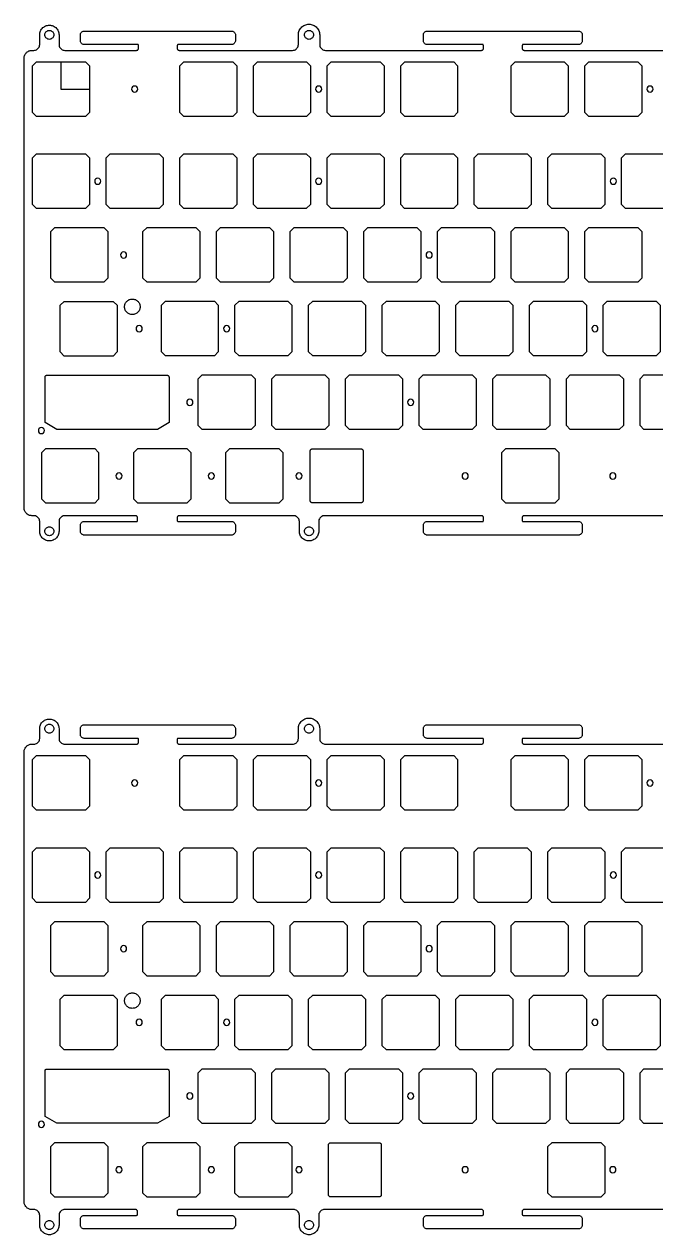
# Model space of a CAD drawing. Header units: millimetres. Extents: x 0 to 347, y -10 to 302.
# Drawn here: x -0.2 to 162.7, y -10.5 to 301.7 of the extents above; entities that cross this region are included whole.
import ezdxf

# ---------------------------------------------------------------- set-up
doc = ezdxf.new("R2010")
doc.units = ezdxf.units.MM
doc.header["$MEASUREMENT"] = 0
doc.layers.add('ECplate', color=160, linetype='Continuous', true_color=0x3535ff)
doc.layers.add('Poron', color=1, linetype='Continuous', true_color=0xff0000)

msp = doc.modelspace()

# ---------------------------------------------------------------- linework, layer by layer
at = {"layer": 'ECplate'}
for points in [[(191.27, 174.91), (128.77, 174.91), (128.67, 174.91), (128.6, 174.91), (128.52, 174.86), (128.47, 174.84), (128.4, 174.79), (128.35, 174.71), (128.32, 174.66), (128.27, 174.59), (128.27, 174.51), (128.27, 174.41), (128.27, 173.66), (128.27, 173.64), (128.27, 173.59), (128.3, 173.56), (128.3, 173.54), (128.32, 173.49), (128.37, 173.46), (128.4, 173.46), (128.42, 173.44), (128.47, 173.44), (128.52, 173.41), (142.77, 173.41), (142.92, 173.41), (143.07, 173.39), (143.22, 173.31), (143.35, 173.24), (143.47, 173.14), (143.57, 173.01), (143.65, 172.89), (143.72, 172.74), (143.75, 172.59), (143.77, 172.41), (143.77, 170.91), (143.75, 170.76), (143.72, 170.61), (143.65, 170.46), (143.57, 170.34), (143.47, 170.21), (143.35, 170.11), (143.22, 170.04), (143.07, 169.96), (142.92, 169.94), (142.77, 169.91), (103.77, 169.91), (103.6, 169.94), (103.45, 169.96), (103.3, 170.04), (103.17, 170.11), (103.05, 170.21), (102.95, 170.34), (102.87, 170.46), (102.8, 170.61), (102.77, 170.76), (102.77, 170.91), (102.77, 172.41), (102.77, 172.59), (102.8, 172.74), (102.87, 172.89), (102.95, 173.01), (103.05, 173.14), (103.17, 173.24), (103.3, 173.31), (103.45, 173.39), (103.6, 173.41), (103.77, 173.41), (118.02, 173.41), (118.05, 173.44), (118.1, 173.44), (118.12, 173.46), (118.15, 173.46), (118.2, 173.49), (118.22, 173.54), (118.22, 173.56), (118.25, 173.59), (118.25, 173.64), (118.27, 173.66), (118.27, 174.41), (118.25, 174.51), (118.25, 174.59), (118.2, 174.66), (118.17, 174.71), (118.12, 174.79), (118.05, 174.84), (118, 174.86), (117.92, 174.91), (117.85, 174.91), (117.77, 174.91), (77.25, 174.91), (77.02, 174.91), (76.8, 174.86), (76.57, 174.76), (76.37, 174.64), (76.2, 174.49), (76.05, 174.31), (75.92, 174.11), (75.82, 173.89), (75.77, 173.66), (75.77, 173.41), (75.77, 170.91), (75.75, 170.66), (75.7, 170.41), (75.65, 170.16), (75.55, 169.91), (75.42, 169.69), (75.27, 169.46), (75.12, 169.26), (74.92, 169.06), (74.72, 168.91), (74.5, 168.76), (74.27, 168.64), (74.02, 168.54), (73.77, 168.49), (73.52, 168.44), (73.27, 168.41), (73, 168.44), (72.75, 168.49), (72.5, 168.54), (72.25, 168.64), (72.02, 168.76), (71.8, 168.91), (71.6, 169.06), (71.4, 169.26), (71.25, 169.46), (71.1, 169.69), (70.97, 169.91), (70.87, 170.16), (70.82, 170.41), (70.77, 170.66), (70.77, 170.91), (70.77, 173.41), (70.75, 173.66), (70.7, 173.89), (70.6, 174.11), (70.47, 174.31), (70.32, 174.49), (70.15, 174.64), (69.95, 174.76), (69.72, 174.86), (69.5, 174.91), (69.27, 174.91), (39.77, 174.91), (39.67, 174.91), (39.6, 174.91), (39.52, 174.86), (39.47, 174.84), (39.4, 174.79), (39.35, 174.71), (39.32, 174.66), (39.27, 174.59), (39.27, 174.51), (39.27, 174.41), (39.27, 173.66), (39.27, 173.64), (39.27, 173.59), (39.3, 173.56), (39.3, 173.54), (39.32, 173.49), (39.37, 173.46), (39.4, 173.46), (39.42, 173.44), (39.47, 173.44), (39.52, 173.41), (53.27, 173.41), (53.42, 173.41), (53.57, 173.39), (53.72, 173.31), (53.85, 173.24), (53.97, 173.14), (54.07, 173.01), (54.15, 172.89), (54.22, 172.74), (54.25, 172.59), (54.27, 172.41), (54.27, 170.91), (54.25, 170.76), (54.22, 170.61), (54.15, 170.46), (54.07, 170.34), (53.97, 170.21), (53.85, 170.11), (53.72, 170.04), (53.57, 169.96), (53.42, 169.94), (53.27, 169.91), (15.27, 169.91), (15.1, 169.94), (14.95, 169.96), (14.8, 170.04), (14.67, 170.11), (14.55, 170.21), (14.45, 170.34), (14.37, 170.46), (14.3, 170.61), (14.27, 170.76), (14.27, 170.91), (14.27, 172.41), (14.27, 172.59), (14.3, 172.74), (14.37, 172.89), (14.45, 173.01), (14.55, 173.14), (14.67, 173.24), (14.8, 173.31), (14.95, 173.39), (15.1, 173.41), (15.27, 173.41), (28.77, 173.41), (28.8, 173.44), (28.85, 173.44), (28.87, 173.46), (28.9, 173.46), (28.95, 173.49), (28.97, 173.54), (28.97, 173.56), (29, 173.59), (29, 173.64), (29.02, 173.66), (29.02, 174.41), (29, 174.51), (29, 174.59), (28.95, 174.66), (28.92, 174.71), (28.87, 174.79), (28.8, 174.84), (28.75, 174.86), (28.67, 174.91), (28.6, 174.91), (28.52, 174.91), (10.27, 174.91), (10.02, 174.91), (9.8, 174.86), (9.57, 174.76), (9.37, 174.64), (9.2, 174.49), (9.05, 174.31), (8.92, 174.11), (8.82, 173.89), (8.77, 173.66), (8.77, 173.41), (8.77, 170.91), (8.75, 170.66), (8.7, 170.41), (8.65, 170.16), (8.55, 169.91), (8.42, 169.69), (8.27, 169.46), (8.12, 169.26), (7.92, 169.06), (7.72, 168.91), (7.5, 168.76), (7.27, 168.64), (7.02, 168.54), (6.77, 168.49), (6.52, 168.44), (6.27, 168.41), (6, 168.44), (5.75, 168.49), (5.5, 168.54), (5.25, 168.64), (5.02, 168.76), (4.8, 168.91), (4.6, 169.06), (4.4, 169.26), (4.25, 169.46), (4.1, 169.69), (3.97, 169.91), (3.87, 170.16), (3.82, 170.41), (3.77, 170.66), (3.77, 170.91), (3.77, 173.41), (3.75, 173.66), (3.7, 173.89), (3.6, 174.11), (3.47, 174.31), (3.32, 174.49), (3.15, 174.64), (2.95, 174.76), (2.72, 174.86), (2.5, 174.91), (2.27, 174.91), (1.77, 174.91), (1.55, 174.94), (1.35, 174.96), (1.15, 175.01), (0.95, 175.09), (0.77, 175.19), (0.57, 175.31), (0.42, 175.44), (0.27, 175.59), (0.15, 175.74), (0.02, 175.94), (-0.08, 176.11), (-0.15, 176.31), (-0.2, 176.51), (-0.23, 176.71), (-0.23, 176.91), (-0.23, 292.91), (-0.23, 293.14), (-0.2, 293.34), (-0.15, 293.54), (-0.08, 293.74), (0.02, 293.91), (0.15, 294.11), (0.27, 294.26), (0.42, 294.41), (0.57, 294.54), (0.77, 294.66), (0.95, 294.76), (1.15, 294.84), (1.35, 294.89), (1.55, 294.91), (1.77, 294.91), (2.27, 294.91), (2.5, 294.94), (2.72, 294.99), (2.95, 295.09), (3.15, 295.21), (3.32, 295.36), (3.47, 295.54), (3.6, 295.74), (3.7, 295.96), (3.75, 296.19), (3.77, 296.41), (3.77, 298.91), (3.77, 299.19), (3.82, 299.44), (3.87, 299.69), (3.97, 299.94), (4.1, 300.16), (4.25, 300.39), (4.4, 300.59), (4.6, 300.79), (4.8, 300.94), (5.02, 301.09), (5.25, 301.21), (5.5, 301.31), (5.75, 301.36), (6, 301.41), (6.27, 301.41), (6.52, 301.41), (6.77, 301.36), (7.02, 301.31), (7.27, 301.21), (7.5, 301.09), (7.72, 300.94), (7.92, 300.79), (8.12, 300.59), (8.27, 300.39), (8.42, 300.16), (8.55, 299.94), (8.65, 299.69), (8.7, 299.44), (8.75, 299.19), (8.77, 298.91), (8.77, 296.41), (8.77, 296.19), (8.82, 295.96), (8.92, 295.74), (9.05, 295.54), (9.2, 295.36), (9.37, 295.21), (9.57, 295.09), (9.8, 294.99), (10.02, 294.94), (10.27, 294.91), (28.77, 294.91), (28.85, 294.94), (28.92, 294.94), (29, 294.99), (29.05, 295.01), (29.12, 295.06), (29.17, 295.14), (29.2, 295.19), (29.25, 295.26), (29.25, 295.34), (29.27, 295.41), (29.27, 296.16), (29.25, 296.21), (29.25, 296.26), (29.22, 296.29), (29.22, 296.31), (29.2, 296.36), (29.15, 296.39), (29.12, 296.39), (29.1, 296.41), (29.05, 296.41), (29.02, 296.41), (15.27, 296.41), (15.1, 296.44), (14.95, 296.46), (14.8, 296.54), (14.67, 296.61), (14.55, 296.71), (14.45, 296.84), (14.37, 296.96), (14.3, 297.11), (14.27, 297.26), (14.27, 297.41), (14.27, 298.91), (14.27, 299.09), (14.3, 299.24), (14.37, 299.39), (14.45, 299.51), (14.55, 299.64), (14.67, 299.74), (14.8, 299.81), (14.95, 299.89), (15.1, 299.91), (15.27, 299.91), (53.27, 299.91), (53.42, 299.91), (53.57, 299.89), (53.72, 299.81), (53.85, 299.74), (53.97, 299.64), (54.07, 299.51), (54.15, 299.39), (54.22, 299.24), (54.25, 299.09), (54.27, 298.91), (54.27, 297.41), (54.25, 297.26), (54.22, 297.11), (54.15, 296.96), (54.07, 296.84), (53.97, 296.71), (53.85, 296.61), (53.72, 296.54), (53.57, 296.46), (53.42, 296.44), (53.27, 296.41), (39.52, 296.41), (39.47, 296.41), (39.42, 296.41), (39.4, 296.39), (39.37, 296.39), (39.32, 296.36), (39.3, 296.31), (39.3, 296.29), (39.27, 296.26), (39.27, 296.21), (39.27, 296.16), (39.27, 295.41), (39.27, 295.34), (39.27, 295.26), (39.32, 295.19), (39.35, 295.14), (39.4, 295.06), (39.47, 295.01), (39.52, 294.99), (39.6, 294.94), (39.67, 294.94), (39.77, 294.91), (69.02, 294.91), (69.25, 294.94), (69.47, 294.99), (69.7, 295.09), (69.9, 295.21), (70.07, 295.36), (70.22, 295.54), (70.35, 295.74), (70.45, 295.96), (70.5, 296.19), (70.52, 296.41), (70.52, 298.91), (70.52, 299.21), (70.57, 299.49), (70.65, 299.76), (70.75, 300.04), (70.87, 300.29), (71.05, 300.54), (71.22, 300.76), (71.42, 300.96), (71.65, 301.14), (71.9, 301.31), (72.15, 301.44), (72.42, 301.54), (72.7, 301.61), (72.97, 301.66), (73.27, 301.66), (73.55, 301.66), (73.82, 301.61), (74.1, 301.54), (74.37, 301.44), (74.62, 301.31), (74.87, 301.14), (75.1, 300.96), (75.3, 300.76), (75.47, 300.54), (75.65, 300.29), (75.77, 300.04), (75.87, 299.76), (75.95, 299.49), (76, 299.21), (76.02, 298.91), (76.02, 296.41), (76.02, 296.19), (76.07, 295.96), (76.17, 295.74), (76.3, 295.54), (76.45, 295.36), (76.62, 295.21), (76.82, 295.09), (77.05, 294.99), (77.27, 294.94), (77.52, 294.91), (117.77, 294.91), (117.85, 294.94), (117.92, 294.94), (118, 294.99), (118.05, 295.01), (118.12, 295.06), (118.17, 295.14), (118.2, 295.19), (118.25, 295.26), (118.25, 295.34), (118.27, 295.41), (118.27, 296.16), (118.25, 296.21), (118.25, 296.26), (118.22, 296.29), (118.22, 296.31), (118.2, 296.36), (118.15, 296.39), (118.12, 296.39), (118.1, 296.41), (118.05, 296.41), (118.02, 296.41), (103.77, 296.41), (103.6, 296.44), (103.45, 296.46), (103.3, 296.54), (103.17, 296.61), (103.05, 296.71), (102.95, 296.84), (102.87, 296.96), (102.8, 297.11), (102.77, 297.26), (102.77, 297.41), (102.77, 298.91), (102.77, 299.09), (102.8, 299.24), (102.87, 299.39), (102.95, 299.51), (103.05, 299.64), (103.17, 299.74), (103.3, 299.81), (103.45, 299.89), (103.6, 299.91), (103.77, 299.91), (142.77, 299.91), (142.92, 299.91), (143.07, 299.89), (143.22, 299.81), (143.35, 299.74), (143.47, 299.64), (143.57, 299.51), (143.65, 299.39), (143.72, 299.24), (143.75, 299.09), (143.77, 298.91), (143.77, 297.41), (143.75, 297.26), (143.72, 297.11), (143.65, 296.96), (143.57, 296.84), (143.47, 296.71), (143.35, 296.61), (143.22, 296.54), (143.07, 296.46), (142.92, 296.44), (142.77, 296.41), (128.52, 296.41), (128.47, 296.41), (128.42, 296.41), (128.4, 296.39), (128.37, 296.39), (128.32, 296.36), (128.3, 296.31), (128.3, 296.29), (128.27, 296.26), (128.27, 296.21), (128.27, 296.16), (128.27, 295.41), (128.27, 295.34), (128.27, 295.26), (128.32, 295.19), (128.35, 295.14), (128.4, 295.06), (128.47, 295.01), (128.52, 294.99), (128.6, 294.94), (128.67, 294.94), (128.77, 294.91), (191.27, 294.91)], [(9.26, 291.96), (9.26, 284.93), (16.6, 284.93)], [(191.27, -4), (128.77, -4), (128.67, -4), (128.6, -4), (128.52, -4.05), (128.47, -4.07), (128.4, -4.12), (128.35, -4.2), (128.32, -4.25), (128.27, -4.32), (128.27, -4.4), (128.27, -4.5), (128.27, -5.25), (128.27, -5.27), (128.27, -5.32), (128.3, -5.35), (128.3, -5.37), (128.32, -5.42), (128.37, -5.45), (128.4, -5.45), (128.42, -5.47), (128.47, -5.47), (128.52, -5.5), (142.77, -5.5), (142.92, -5.5), (143.07, -5.52), (143.22, -5.6), (143.35, -5.67), (143.47, -5.77), (143.57, -5.9), (143.65, -6.02), (143.72, -6.17), (143.75, -6.32), (143.77, -6.5), (143.77, -8), (143.75, -8.15), (143.72, -8.3), (143.65, -8.45), (143.57, -8.57), (143.47, -8.7), (143.35, -8.8), (143.22, -8.87), (143.07, -8.95), (142.92, -8.97), (142.77, -9), (103.77, -9), (103.6, -8.97), (103.45, -8.95), (103.3, -8.87), (103.17, -8.8), (103.05, -8.7), (102.95, -8.57), (102.87, -8.45), (102.8, -8.3), (102.77, -8.15), (102.77, -8), (102.77, -6.5), (102.77, -6.32), (102.8, -6.17), (102.87, -6.02), (102.95, -5.9), (103.05, -5.77), (103.17, -5.67), (103.3, -5.6), (103.45, -5.52), (103.6, -5.5), (103.77, -5.5), (118.02, -5.5), (118.05, -5.47), (118.1, -5.47), (118.12, -5.45), (118.15, -5.45), (118.2, -5.42), (118.22, -5.37), (118.22, -5.35), (118.25, -5.32), (118.25, -5.27), (118.27, -5.25), (118.27, -4.5), (118.25, -4.4), (118.25, -4.32), (118.2, -4.25), (118.17, -4.2), (118.12, -4.12), (118.05, -4.07), (118, -4.05), (117.92, -4), (117.85, -4), (117.77, -4), (77.25, -4), (77.02, -4), (76.8, -4.05), (76.57, -4.15), (76.37, -4.27), (76.2, -4.42), (76.05, -4.6), (75.92, -4.8), (75.82, -5.02), (75.77, -5.25), (75.77, -5.5), (75.77, -8), (75.75, -8.25), (75.7, -8.5), (75.65, -8.75), (75.55, -9), (75.42, -9.22), (75.27, -9.45), (75.12, -9.65), (74.92, -9.85), (74.72, -10), (74.5, -10.15), (74.27, -10.27), (74.02, -10.37), (73.77, -10.42), (73.52, -10.47), (73.27, -10.5), (73, -10.47), (72.75, -10.42), (72.5, -10.37), (72.25, -10.27), (72.02, -10.15), (71.8, -10), (71.6, -9.85), (71.4, -9.65), (71.25, -9.45), (71.1, -9.22), (70.97, -9), (70.87, -8.75), (70.82, -8.5), (70.77, -8.25), (70.77, -8), (70.77, -5.5), (70.75, -5.25), (70.7, -5.02), (70.6, -4.8), (70.47, -4.6), (70.32, -4.42), (70.15, -4.27), (69.95, -4.15), (69.72, -4.05), (69.5, -4), (69.27, -4), (39.77, -4), (39.67, -4), (39.6, -4), (39.52, -4.05), (39.47, -4.07), (39.4, -4.12), (39.35, -4.2), (39.32, -4.25), (39.27, -4.32), (39.27, -4.4), (39.27, -4.5), (39.27, -5.25), (39.27, -5.27), (39.27, -5.32), (39.3, -5.35), (39.3, -5.37), (39.32, -5.42), (39.37, -5.45), (39.4, -5.45), (39.42, -5.47), (39.47, -5.47), (39.52, -5.5), (53.27, -5.5), (53.42, -5.5), (53.57, -5.52), (53.72, -5.6), (53.85, -5.67), (53.97, -5.77), (54.07, -5.9), (54.15, -6.02), (54.22, -6.17), (54.25, -6.32), (54.27, -6.5), (54.27, -8), (54.25, -8.15), (54.22, -8.3), (54.15, -8.45), (54.07, -8.57), (53.97, -8.7), (53.85, -8.8), (53.72, -8.87), (53.57, -8.95), (53.42, -8.97), (53.27, -9), (15.27, -9), (15.1, -8.97), (14.95, -8.95), (14.8, -8.87), (14.67, -8.8), (14.55, -8.7), (14.45, -8.57), (14.37, -8.45), (14.3, -8.3), (14.27, -8.15), (14.27, -8), (14.27, -6.5), (14.27, -6.32), (14.3, -6.17), (14.37, -6.02), (14.45, -5.9), (14.55, -5.77), (14.67, -5.67), (14.8, -5.6), (14.95, -5.52), (15.1, -5.5), (15.27, -5.5), (28.77, -5.5), (28.8, -5.47), (28.85, -5.47), (28.87, -5.45), (28.9, -5.45), (28.95, -5.42), (28.97, -5.37), (28.97, -5.35), (29, -5.32), (29, -5.27), (29.02, -5.25), (29.02, -4.5), (29, -4.4), (29, -4.32), (28.95, -4.25), (28.92, -4.2), (28.87, -4.12), (28.8, -4.07), (28.75, -4.05), (28.67, -4), (28.6, -4), (28.52, -4), (10.27, -4), (10.02, -4), (9.8, -4.05), (9.57, -4.15), (9.37, -4.27), (9.2, -4.42), (9.05, -4.6), (8.92, -4.8), (8.82, -5.02), (8.77, -5.25), (8.77, -5.5), (8.77, -8), (8.75, -8.25), (8.7, -8.5), (8.65, -8.75), (8.55, -9), (8.42, -9.22), (8.27, -9.45), (8.12, -9.65), (7.92, -9.85), (7.72, -10), (7.5, -10.15), (7.27, -10.27), (7.02, -10.37), (6.77, -10.42), (6.52, -10.47), (6.27, -10.5), (6, -10.47), (5.75, -10.42), (5.5, -10.37), (5.25, -10.27), (5.02, -10.15), (4.8, -10), (4.6, -9.85), (4.4, -9.65), (4.25, -9.45), (4.1, -9.22), (3.97, -9), (3.87, -8.75), (3.82, -8.5), (3.77, -8.25), (3.77, -8), (3.77, -5.5), (3.75, -5.25), (3.7, -5.02), (3.6, -4.8), (3.47, -4.6), (3.32, -4.42), (3.15, -4.27), (2.95, -4.15), (2.72, -4.05), (2.5, -4), (2.27, -4), (1.77, -4), (1.55, -3.97), (1.35, -3.95), (1.15, -3.9), (0.95, -3.82), (0.77, -3.72), (0.57, -3.6), (0.42, -3.47), (0.27, -3.32), (0.15, -3.17), (0.02, -2.97), (-0.08, -2.8), (-0.15, -2.6), (-0.2, -2.4), (-0.23, -2.2), (-0.23, -2), (-0.23, 114), (-0.23, 114.23), (-0.2, 114.43), (-0.15, 114.63), (-0.08, 114.83), (0.02, 115), (0.15, 115.2), (0.27, 115.35), (0.42, 115.5), (0.57, 115.63), (0.77, 115.75), (0.95, 115.85), (1.15, 115.93), (1.35, 115.98), (1.55, 116), (1.77, 116), (2.27, 116), (2.5, 116.03), (2.72, 116.08), (2.95, 116.18), (3.15, 116.31), (3.32, 116.45), (3.47, 116.63), (3.6, 116.83), (3.7, 117.06), (3.75, 117.28), (3.77, 117.5), (3.77, 120), (3.77, 120.28), (3.82, 120.53), (3.87, 120.78), (3.97, 121.03), (4.1, 121.25), (4.25, 121.48), (4.4, 121.68), (4.6, 121.88), (4.8, 122.03), (5.02, 122.18), (5.25, 122.31), (5.5, 122.4), (5.75, 122.45), (6, 122.5), (6.27, 122.5), (6.52, 122.5), (6.77, 122.45), (7.02, 122.4), (7.27, 122.31), (7.5, 122.18), (7.72, 122.03), (7.92, 121.88), (8.12, 121.68), (8.27, 121.48), (8.42, 121.25), (8.55, 121.03), (8.65, 120.78), (8.7, 120.53), (8.75, 120.28), (8.77, 120), (8.77, 117.5), (8.77, 117.28), (8.82, 117.06), (8.92, 116.83), (9.05, 116.63), (9.2, 116.45), (9.37, 116.31), (9.57, 116.18), (9.8, 116.08), (10.02, 116.03), (10.27, 116), (28.77, 116), (28.85, 116.03), (28.92, 116.03), (29, 116.08), (29.05, 116.1), (29.12, 116.15), (29.17, 116.23), (29.2, 116.28), (29.25, 116.35), (29.25, 116.43), (29.27, 116.5), (29.27, 117.25), (29.25, 117.31), (29.25, 117.35), (29.22, 117.38), (29.22, 117.4), (29.2, 117.45), (29.15, 117.48), (29.12, 117.48), (29.1, 117.5), (29.05, 117.5), (29.02, 117.5), (15.27, 117.5), (15.1, 117.53), (14.95, 117.56), (14.8, 117.63), (14.67, 117.7), (14.55, 117.81), (14.45, 117.93), (14.37, 118.06), (14.3, 118.2), (14.27, 118.35), (14.27, 118.5), (14.27, 120), (14.27, 120.18), (14.3, 120.33), (14.37, 120.48), (14.45, 120.6), (14.55, 120.73), (14.67, 120.83), (14.8, 120.9), (14.95, 120.98), (15.1, 121), (15.27, 121), (53.27, 121), (53.42, 121), (53.57, 120.98), (53.72, 120.9), (53.85, 120.83), (53.97, 120.73), (54.07, 120.6), (54.15, 120.48), (54.22, 120.33), (54.25, 120.18), (54.27, 120), (54.27, 118.5), (54.25, 118.35), (54.22, 118.2), (54.15, 118.06), (54.07, 117.93), (53.97, 117.81), (53.85, 117.7), (53.72, 117.63), (53.57, 117.56), (53.42, 117.53), (53.27, 117.5), (39.52, 117.5), (39.47, 117.5), (39.42, 117.5), (39.4, 117.48), (39.37, 117.48), (39.32, 117.45), (39.3, 117.4), (39.3, 117.38), (39.27, 117.35), (39.27, 117.31), (39.27, 117.25), (39.27, 116.5), (39.27, 116.43), (39.27, 116.35), (39.32, 116.28), (39.35, 116.23), (39.4, 116.15), (39.47, 116.1), (39.52, 116.08), (39.6, 116.03), (39.67, 116.03), (39.77, 116), (69.02, 116), (69.25, 116.03), (69.47, 116.08), (69.7, 116.18), (69.9, 116.31), (70.07, 116.45), (70.22, 116.63), (70.35, 116.83), (70.45, 117.06), (70.5, 117.28), (70.52, 117.5), (70.52, 120), (70.52, 120.31), (70.57, 120.58), (70.65, 120.85), (70.75, 121.13), (70.87, 121.38), (71.05, 121.63), (71.22, 121.85), (71.42, 122.06), (71.65, 122.23), (71.9, 122.4), (72.15, 122.53), (72.42, 122.63), (72.7, 122.7), (72.97, 122.75), (73.27, 122.75), (73.55, 122.75), (73.82, 122.7), (74.1, 122.63), (74.37, 122.53), (74.62, 122.4), (74.87, 122.23), (75.1, 122.06), (75.3, 121.85), (75.47, 121.63), (75.65, 121.38), (75.77, 121.13), (75.87, 120.85), (75.95, 120.58), (76, 120.31), (76.02, 120), (76.02, 117.5), (76.02, 117.28), (76.07, 117.06), (76.17, 116.83), (76.3, 116.63), (76.45, 116.45), (76.62, 116.31), (76.82, 116.18), (77.05, 116.08), (77.27, 116.03), (77.52, 116), (117.77, 116), (117.85, 116.03), (117.92, 116.03), (118, 116.08), (118.05, 116.1), (118.12, 116.15), (118.17, 116.23), (118.2, 116.28), (118.25, 116.35), (118.25, 116.43), (118.27, 116.5), (118.27, 117.25), (118.25, 117.31), (118.25, 117.35), (118.22, 117.38), (118.22, 117.4), (118.2, 117.45), (118.15, 117.48), (118.12, 117.48), (118.1, 117.5), (118.05, 117.5), (118.02, 117.5), (103.77, 117.5), (103.6, 117.53), (103.45, 117.56), (103.3, 117.63), (103.17, 117.7), (103.05, 117.81), (102.95, 117.93), (102.87, 118.06), (102.8, 118.2), (102.77, 118.35), (102.77, 118.5), (102.77, 120), (102.77, 120.18), (102.8, 120.33), (102.87, 120.48), (102.95, 120.6), (103.05, 120.73), (103.17, 120.83), (103.3, 120.9), (103.45, 120.98), (103.6, 121), (103.77, 121), (142.77, 121), (142.92, 121), (143.07, 120.98), (143.22, 120.9), (143.35, 120.83), (143.47, 120.73), (143.57, 120.6), (143.65, 120.48), (143.72, 120.33), (143.75, 120.18), (143.77, 120), (143.77, 118.5), (143.75, 118.35), (143.72, 118.2), (143.65, 118.06), (143.57, 117.93), (143.47, 117.81), (143.35, 117.7), (143.22, 117.63), (143.07, 117.56), (142.92, 117.53), (142.77, 117.5), (128.52, 117.5), (128.47, 117.5), (128.42, 117.5), (128.4, 117.48), (128.37, 117.48), (128.32, 117.45), (128.3, 117.4), (128.3, 117.38), (128.27, 117.35), (128.27, 117.31), (128.27, 117.25), (128.27, 116.5), (128.27, 116.43), (128.27, 116.35), (128.32, 116.28), (128.35, 116.23), (128.4, 116.15), (128.47, 116.1), (128.52, 116.08), (128.6, 116.03), (128.67, 116.03), (128.77, 116), (191.27, 116)]]:
    msp.add_lwpolyline(points, dxfattribs=at)
for points in [[(5.12, 298.91), (5.12, 299.14), (5.17, 299.34), (5.27, 299.51), (5.37, 299.66), (5.52, 299.81), (5.67, 299.91), (5.85, 300.01), (6.05, 300.06), (6.27, 300.06), (6.47, 300.06), (6.67, 300.01), (6.85, 299.91), (7, 299.81), (7.15, 299.66), (7.25, 299.51), (7.35, 299.34), (7.4, 299.14), (7.42, 298.91), (7.4, 298.71), (7.35, 298.51), (7.25, 298.34), (7.15, 298.19), (7, 298.04), (6.85, 297.94), (6.67, 297.84), (6.47, 297.79), (6.27, 297.76), (6.05, 297.79), (5.85, 297.84), (5.67, 297.94), (5.52, 298.04), (5.37, 298.19), (5.27, 298.34), (5.17, 298.51), (5.12, 298.71)], [(72.12, 298.91), (72.12, 299.14), (72.17, 299.34), (72.27, 299.51), (72.37, 299.66), (72.52, 299.81), (72.67, 299.91), (72.85, 300.01), (73.05, 300.06), (73.27, 300.06), (73.47, 300.06), (73.67, 300.01), (73.85, 299.91), (74, 299.81), (74.15, 299.66), (74.25, 299.51), (74.35, 299.34), (74.4, 299.14), (74.42, 298.91), (74.4, 298.71), (74.35, 298.51), (74.25, 298.34), (74.15, 298.19), (74, 298.04), (73.85, 297.94), (73.67, 297.84), (73.47, 297.79), (73.27, 297.76), (73.05, 297.79), (72.85, 297.84), (72.67, 297.94), (72.52, 298.04), (72.37, 298.19), (72.27, 298.34), (72.17, 298.51), (72.12, 298.71)], [(25.67, 228.79), (25.67, 229.01), (25.7, 229.21), (25.77, 229.41), (25.85, 229.61), (25.92, 229.79), (26.05, 229.96), (26.17, 230.14), (26.32, 230.29), (26.5, 230.41), (26.67, 230.54), (26.85, 230.64), (27.05, 230.71), (27.25, 230.76), (27.45, 230.79), (27.67, 230.79), (27.87, 230.79), (28.07, 230.76), (28.27, 230.71), (28.47, 230.64), (28.67, 230.54), (28.85, 230.41), (29, 230.29), (29.15, 230.14), (29.27, 229.96), (29.4, 229.79), (29.5, 229.61), (29.57, 229.41), (29.62, 229.21), (29.65, 229.01), (29.67, 228.79), (29.65, 228.59), (29.62, 228.39), (29.57, 228.19), (29.5, 227.99), (29.4, 227.79), (29.27, 227.61), (29.15, 227.46), (29, 227.31), (28.85, 227.19), (28.67, 227.06), (28.47, 226.96), (28.27, 226.89), (28.07, 226.84), (27.87, 226.81), (27.67, 226.79), (27.45, 226.81), (27.25, 226.84), (27.05, 226.89), (26.85, 226.96), (26.67, 227.06), (26.5, 227.19), (26.32, 227.31), (26.17, 227.46), (26.05, 227.61), (25.92, 227.79), (25.85, 227.99), (25.77, 228.19), (25.7, 228.39), (25.67, 228.59)], [(5.65, 211.14), (36.65, 211.14), (36.72, 211.14), (36.8, 211.14), (36.87, 211.09), (36.92, 211.06), (37, 211.01), (37.05, 210.94), (37.07, 210.89), (37.12, 210.81), (37.12, 210.74), (37.15, 210.64), (37.15, 198.94), (34.15, 197.19), (8.15, 197.19), (5.15, 198.94), (5.15, 210.64), (5.15, 210.74), (5.15, 210.81), (5.2, 210.89), (5.22, 210.94), (5.27, 211.01), (5.35, 211.06), (5.4, 211.09), (5.47, 211.14), (5.55, 211.14)], [(86.69, 178.23), (74.09, 178.23), (74.02, 178.25), (73.94, 178.25), (73.87, 178.3), (73.79, 178.33), (73.74, 178.38), (73.69, 178.45), (73.64, 178.5), (73.62, 178.58), (73.59, 178.65), (73.59, 178.73), (73.59, 191.63), (73.59, 191.73), (73.62, 191.8), (73.64, 191.88), (73.69, 191.93), (73.74, 192), (73.79, 192.05), (73.87, 192.08), (73.94, 192.13), (74.02, 192.13), (74.09, 192.13), (86.69, 192.13), (86.77, 192.13), (86.84, 192.13), (86.92, 192.08), (86.99, 192.05), (87.04, 192), (87.09, 191.93), (87.14, 191.88), (87.17, 191.8), (87.19, 191.73), (87.19, 191.63), (87.19, 178.73), (87.19, 178.65), (87.17, 178.58), (87.14, 178.5), (87.09, 178.45), (87.04, 178.38), (86.99, 178.33), (86.92, 178.3), (86.84, 178.25), (86.77, 178.25)], [(5.12, 170.91), (5.12, 171.14), (5.17, 171.34), (5.27, 171.51), (5.37, 171.66), (5.52, 171.81), (5.67, 171.91), (5.85, 172.01), (6.05, 172.06), (6.27, 172.06), (6.47, 172.06), (6.67, 172.01), (6.85, 171.91), (7, 171.81), (7.15, 171.66), (7.25, 171.51), (7.35, 171.34), (7.4, 171.14), (7.42, 170.91), (7.4, 170.71), (7.35, 170.51), (7.25, 170.34), (7.15, 170.19), (7, 170.04), (6.85, 169.94), (6.67, 169.84), (6.47, 169.79), (6.27, 169.76), (6.05, 169.79), (5.85, 169.84), (5.67, 169.94), (5.52, 170.04), (5.37, 170.19), (5.27, 170.34), (5.17, 170.51), (5.12, 170.71)], [(72.12, 170.91), (72.12, 171.14), (72.17, 171.34), (72.27, 171.51), (72.37, 171.66), (72.52, 171.81), (72.67, 171.91), (72.85, 172.01), (73.05, 172.06), (73.27, 172.06), (73.47, 172.06), (73.67, 172.01), (73.85, 171.91), (74, 171.81), (74.15, 171.66), (74.25, 171.51), (74.35, 171.34), (74.4, 171.14), (74.42, 170.91), (74.4, 170.71), (74.35, 170.51), (74.25, 170.34), (74.15, 170.19), (74, 170.04), (73.85, 169.94), (73.67, 169.84), (73.47, 169.79), (73.27, 169.76), (73.05, 169.79), (72.85, 169.84), (72.67, 169.94), (72.52, 170.04), (72.37, 170.19), (72.27, 170.34), (72.17, 170.51), (72.12, 170.71)], [(5.12, 120), (5.12, 120.23), (5.17, 120.43), (5.27, 120.6), (5.37, 120.75), (5.52, 120.9), (5.67, 121), (5.85, 121.1), (6.05, 121.15), (6.27, 121.15), (6.47, 121.15), (6.67, 121.1), (6.85, 121), (7, 120.9), (7.15, 120.75), (7.25, 120.6), (7.35, 120.43), (7.4, 120.23), (7.42, 120), (7.4, 119.81), (7.35, 119.6), (7.25, 119.43), (7.15, 119.28), (7, 119.13), (6.85, 119.03), (6.67, 118.93), (6.47, 118.88), (6.27, 118.85), (6.05, 118.88), (5.85, 118.93), (5.67, 119.03), (5.52, 119.13), (5.37, 119.28), (5.27, 119.43), (5.17, 119.6), (5.12, 119.81)], [(72.12, 120), (72.12, 120.23), (72.17, 120.43), (72.27, 120.6), (72.37, 120.75), (72.52, 120.9), (72.67, 121), (72.85, 121.1), (73.05, 121.15), (73.27, 121.15), (73.47, 121.15), (73.67, 121.1), (73.85, 121), (74, 120.9), (74.15, 120.75), (74.25, 120.6), (74.35, 120.43), (74.4, 120.23), (74.42, 120), (74.4, 119.81), (74.35, 119.6), (74.25, 119.43), (74.15, 119.28), (74, 119.13), (73.85, 119.03), (73.67, 118.93), (73.47, 118.88), (73.27, 118.85), (73.05, 118.88), (72.85, 118.93), (72.67, 119.03), (72.52, 119.13), (72.37, 119.28), (72.27, 119.43), (72.17, 119.6), (72.12, 119.81)], [(25.67, 49.88), (25.67, 50.1), (25.7, 50.3), (25.77, 50.5), (25.85, 50.7), (25.92, 50.88), (26.05, 51.05), (26.17, 51.23), (26.32, 51.38), (26.5, 51.5), (26.67, 51.63), (26.85, 51.73), (27.05, 51.8), (27.25, 51.85), (27.45, 51.88), (27.67, 51.88), (27.87, 51.88), (28.07, 51.85), (28.27, 51.8), (28.47, 51.73), (28.67, 51.63), (28.85, 51.5), (29, 51.38), (29.15, 51.23), (29.27, 51.05), (29.4, 50.88), (29.5, 50.7), (29.57, 50.5), (29.62, 50.3), (29.65, 50.1), (29.67, 49.88), (29.65, 49.68), (29.62, 49.48), (29.57, 49.28), (29.5, 49.08), (29.4, 48.88), (29.27, 48.7), (29.15, 48.55), (29, 48.4), (28.85, 48.28), (28.67, 48.15), (28.47, 48.05), (28.27, 47.98), (28.07, 47.93), (27.87, 47.9), (27.67, 47.88), (27.45, 47.9), (27.25, 47.93), (27.05, 47.98), (26.85, 48.05), (26.67, 48.15), (26.5, 48.28), (26.32, 48.4), (26.17, 48.55), (26.05, 48.7), (25.92, 48.88), (25.85, 49.08), (25.77, 49.28), (25.7, 49.48), (25.67, 49.68)], [(5.65, 32.23), (36.65, 32.23), (36.72, 32.23), (36.8, 32.23), (36.87, 32.18), (36.92, 32.16), (37, 32.11), (37.05, 32.03), (37.07, 31.98), (37.12, 31.91), (37.12, 31.83), (37.15, 31.73), (37.15, 20.03), (34.15, 18.28), (8.15, 18.28), (5.15, 20.03), (5.15, 31.73), (5.15, 31.83), (5.15, 31.91), (5.2, 31.98), (5.22, 32.03), (5.27, 32.11), (5.35, 32.16), (5.4, 32.18), (5.47, 32.23), (5.55, 32.23)], [(91.4, -0.7), (78.8, -0.7), (78.72, -0.67), (78.65, -0.67), (78.57, -0.62), (78.5, -0.6), (78.45, -0.55), (78.4, -0.47), (78.35, -0.42), (78.32, -0.35), (78.3, -0.27), (78.3, -0.2), (78.3, 12.7), (78.3, 12.8), (78.32, 12.88), (78.35, 12.95), (78.4, 13), (78.45, 13.08), (78.5, 13.13), (78.57, 13.15), (78.65, 13.2), (78.72, 13.2), (78.8, 13.2), (91.4, 13.2), (91.47, 13.2), (91.55, 13.2), (91.62, 13.15), (91.7, 13.13), (91.75, 13.08), (91.8, 13), (91.85, 12.95), (91.87, 12.88), (91.9, 12.8), (91.9, 12.7), (91.9, -0.2), (91.9, -0.27), (91.87, -0.35), (91.85, -0.42), (91.8, -0.47), (91.75, -0.55), (91.7, -0.6), (91.62, -0.62), (91.55, -0.67), (91.47, -0.67)], [(5.12, -8), (5.12, -7.77), (5.17, -7.57), (5.27, -7.4), (5.37, -7.25), (5.52, -7.1), (5.67, -7), (5.85, -6.9), (6.05, -6.85), (6.27, -6.85), (6.47, -6.85), (6.67, -6.9), (6.85, -7), (7, -7.1), (7.15, -7.25), (7.25, -7.4), (7.35, -7.57), (7.4, -7.77), (7.42, -8), (7.4, -8.2), (7.35, -8.4), (7.25, -8.57), (7.15, -8.72), (7, -8.87), (6.85, -8.97), (6.67, -9.07), (6.47, -9.12), (6.27, -9.15), (6.05, -9.12), (5.85, -9.07), (5.67, -8.97), (5.52, -8.87), (5.37, -8.72), (5.27, -8.57), (5.17, -8.4), (5.12, -8.2)], [(72.12, -8), (72.12, -7.77), (72.17, -7.57), (72.27, -7.4), (72.37, -7.25), (72.52, -7.1), (72.67, -7), (72.85, -6.9), (73.05, -6.85), (73.27, -6.85), (73.47, -6.85), (73.67, -6.9), (73.85, -7), (74, -7.1), (74.15, -7.25), (74.25, -7.4), (74.35, -7.57), (74.4, -7.77), (74.42, -8), (74.4, -8.2), (74.35, -8.4), (74.25, -8.57), (74.15, -8.72), (74, -8.87), (73.85, -8.97), (73.67, -9.07), (73.47, -9.12), (73.27, -9.15), (73.05, -9.12), (72.85, -9.07), (72.67, -8.97), (72.52, -8.87), (72.37, -8.72), (72.27, -8.57), (72.17, -8.4), (72.12, -8.2)]]:
    msp.add_lwpolyline(points, close=True, dxfattribs=at)
for centre, start, end in [((28.26, 284.93), 0, 180), ((28.26, 284.93), 180, 0), ((75.76, 284.93), 0, 180), ((75.76, 284.93), 180, 0), ((161.26, 284.93), 0, 180), ((161.26, 284.93), 180, 0), ((18.76, 261.18), 0, 180), ((18.76, 261.18), 180, 0), ((75.76, 261.18), 0, 180), ((75.76, 261.18), 180, 0), ((151.76, 261.18), 0, 180), ((151.76, 261.18), 180, 0), ((25.4, 242.17), 0, 180), ((25.4, 242.17), 180, 0), ((104.26, 242.18), 0, 180), ((104.26, 242.18), 180, 0), ((29.44, 223.18), 0, 180), ((29.44, 223.18), 180, 0), ((52.01, 223.18), 0, 180), ((52.01, 223.18), 180, 0), ((147.01, 223.18), 0, 180), ((147.01, 223.18), 180, 0), ((42.51, 204.18), 0, 180), ((42.51, 204.18), 180, 0), ((99.51, 204.18), 0, 180), ((99.51, 204.18), 180, 0), ((4.22, 196.89), 0, 180), ((4.22, 196.89), 180, 0), ((24.25, 185.17), 0, 180), ((24.25, 185.17), 180, 0), ((48.05, 185.17), 0, 180), ((48.05, 185.17), 180, 0), ((70.67, 185.17), 0, 180), ((70.67, 185.17), 180, 0), ((113.55, 185.17), 0, 180), ((113.55, 185.17), 180, 0), ((151.65, 185.17), 0, 180), ((151.65, 185.17), 180, 0), ((28.26, 106.02), 0, 180), ((75.76, 106.02), 0, 180), ((161.26, 106.02), 0, 180), ((28.26, 106.02), 180, 0), ((75.76, 106.02), 180, 0), ((161.26, 106.02), 180, 0), ((18.76, 82.27), 0, 180), ((18.76, 82.27), 180, 0), ((75.76, 82.27), 0, 180), ((75.76, 82.27), 180, 0), ((151.76, 82.27), 0, 180), ((151.76, 82.27), 180, 0), ((25.4, 63.27), 0, 180), ((25.4, 63.27), 180, 0), ((104.26, 63.27), 0, 180), ((104.26, 63.27), 180, 0), ((29.44, 44.27), 0, 180), ((29.44, 44.27), 180, 0), ((52.01, 44.27), 0, 180), ((52.01, 44.27), 180, 0), ((147.01, 44.27), 0, 180), ((147.01, 44.27), 180, 0), ((42.51, 25.27), 0, 180), ((42.51, 25.27), 180, 0), ((99.51, 25.27), 0, 180), ((99.51, 25.27), 180, 0), ((4.22, 17.98), 0, 180), ((4.22, 17.98), 180, 0), ((24.25, 6.27), 0, 180), ((24.25, 6.27), 180, 0), ((48.05, 6.27), 0, 180), ((48.05, 6.27), 180, 0), ((70.67, 6.27), 0, 180), ((70.67, 6.27), 180, 0), ((113.55, 6.27), 0, 180), ((113.55, 6.27), 180, 0), ((151.65, 6.27), 0, 180), ((151.65, 6.27), 180, 0)]:
    msp.add_arc(centre, 0.8, start, end, dxfattribs=at)
at = {"layer": 'Poron'}
for points in [[(2.96, 291.98), (15.58, 291.98), (16.61, 290.95), (16.61, 278.93), (15.58, 277.88), (2.96, 277.88), (1.91, 278.93), (1.91, 290.95)], [(40.96, 291.98), (53.58, 291.98), (54.61, 290.95), (54.61, 278.93), (53.58, 277.88), (40.96, 277.88), (39.91, 278.93), (39.91, 290.95)], [(59.96, 291.98), (72.58, 291.98), (73.61, 290.95), (73.61, 278.93), (72.58, 277.88), (59.96, 277.88), (58.91, 278.93), (58.91, 290.95)], [(78.96, 291.98), (91.58, 291.98), (92.61, 290.95), (92.61, 278.93), (91.58, 277.88), (78.96, 277.88), (77.91, 278.93), (77.91, 290.95)], [(97.96, 291.98), (110.58, 291.98), (111.61, 290.95), (111.61, 278.93), (110.58, 277.88), (97.96, 277.88), (96.91, 278.93), (96.91, 290.95)], [(126.46, 291.98), (139.08, 291.98), (140.11, 290.95), (140.11, 278.93), (139.08, 277.88), (126.46, 277.88), (125.41, 278.93), (125.41, 290.95)], [(145.46, 291.98), (158.08, 291.98), (159.11, 290.95), (159.11, 278.93), (158.08, 277.88), (145.46, 277.88), (144.41, 278.93), (144.41, 290.95)], [(2.96, 268.23), (15.58, 268.23), (16.61, 267.2), (16.61, 255.18), (15.58, 254.13), (2.96, 254.13), (1.91, 255.18), (1.91, 267.2)], [(34.56, 254.13), (21.93, 254.13), (20.91, 255.15), (20.91, 267.18), (21.93, 268.23), (34.56, 268.23), (35.61, 267.18), (35.61, 255.15)], [(53.56, 254.13), (40.93, 254.13), (39.91, 255.15), (39.91, 267.18), (40.93, 268.23), (53.56, 268.23), (54.61, 267.18), (54.61, 255.15)], [(72.56, 254.13), (59.93, 254.13), (58.91, 255.15), (58.91, 267.18), (59.93, 268.23), (72.56, 268.23), (73.61, 267.18), (73.61, 255.15)], [(91.56, 254.13), (78.93, 254.13), (77.91, 255.15), (77.91, 267.18), (78.93, 268.23), (91.56, 268.23), (92.61, 267.18), (92.61, 255.15)], [(110.56, 254.13), (97.93, 254.13), (96.91, 255.15), (96.91, 267.18), (97.93, 268.23), (110.56, 268.23), (111.61, 267.18), (111.61, 255.15)], [(129.56, 254.13), (116.93, 254.13), (115.91, 255.15), (115.91, 267.18), (116.93, 268.23), (129.56, 268.23), (130.61, 267.18), (130.61, 255.15)], [(148.56, 254.13), (135.93, 254.13), (134.91, 255.15), (134.91, 267.18), (135.93, 268.23), (148.56, 268.23), (149.61, 267.18), (149.61, 255.15)], [(167.56, 254.13), (154.93, 254.13), (153.91, 255.15), (153.91, 267.18), (154.93, 268.23), (167.56, 268.23), (168.61, 267.18), (168.61, 255.15)], [(7.71, 249.23), (20.33, 249.23), (21.36, 248.2), (21.36, 236.18), (20.33, 235.13), (7.71, 235.13), (6.66, 236.18), (6.66, 248.2)], [(31.46, 249.23), (44.08, 249.23), (45.11, 248.2), (45.11, 236.18), (44.08, 235.13), (31.46, 235.13), (30.41, 236.18), (30.41, 248.2)], [(50.46, 249.23), (63.08, 249.23), (64.11, 248.2), (64.11, 236.18), (63.08, 235.13), (50.46, 235.13), (49.41, 236.18), (49.41, 248.2)], [(69.46, 249.23), (82.08, 249.23), (83.11, 248.2), (83.11, 236.18), (82.08, 235.13), (69.46, 235.13), (68.41, 236.18), (68.41, 248.2)], [(88.46, 249.23), (101.08, 249.23), (102.11, 248.2), (102.11, 236.18), (101.08, 235.13), (88.46, 235.13), (87.41, 236.18), (87.41, 248.2)], [(107.46, 249.23), (120.08, 249.23), (121.11, 248.2), (121.11, 236.18), (120.08, 235.13), (107.46, 235.13), (106.41, 236.18), (106.41, 248.2)], [(126.46, 249.23), (139.08, 249.23), (140.11, 248.2), (140.11, 236.18), (139.08, 235.13), (126.46, 235.13), (125.41, 236.18), (125.41, 248.2)], [(145.46, 249.23), (158.08, 249.23), (159.11, 248.2), (159.11, 236.18), (158.08, 235.13), (145.46, 235.13), (144.41, 236.18), (144.41, 248.2)], [(10.07, 230.2), (22.7, 230.2), (23.72, 229.18), (23.72, 217.15), (22.7, 216.1), (10.07, 216.1), (9.02, 217.15), (9.02, 229.18)], [(36.21, 230.23), (48.83, 230.23), (49.86, 229.2), (49.86, 217.18), (48.83, 216.13), (36.21, 216.13), (35.16, 217.18), (35.16, 229.2)], [(55.21, 230.23), (67.83, 230.23), (68.86, 229.2), (68.86, 217.18), (67.83, 216.13), (55.21, 216.13), (54.16, 217.18), (54.16, 229.2)], [(74.21, 230.23), (86.83, 230.23), (87.86, 229.2), (87.86, 217.18), (86.83, 216.13), (74.21, 216.13), (73.16, 217.18), (73.16, 229.2)], [(93.21, 230.23), (105.83, 230.23), (106.86, 229.2), (106.86, 217.18), (105.83, 216.13), (93.21, 216.13), (92.16, 217.18), (92.16, 229.2)], [(112.21, 230.23), (124.83, 230.23), (125.86, 229.2), (125.86, 217.18), (124.83, 216.13), (112.21, 216.13), (111.16, 217.18), (111.16, 229.2)], [(131.21, 230.23), (143.83, 230.23), (144.86, 229.2), (144.86, 217.18), (143.83, 216.13), (131.21, 216.13), (130.16, 217.18), (130.16, 229.2)], [(150.21, 230.23), (162.83, 230.23), (163.86, 229.2), (163.86, 217.18), (162.83, 216.13), (150.21, 216.13), (149.16, 217.18), (149.16, 229.2)], [(58.31, 197.13), (45.68, 197.13), (44.66, 198.15), (44.66, 210.18), (45.68, 211.23), (58.31, 211.23), (59.36, 210.18), (59.36, 198.15)], [(77.31, 197.13), (64.68, 197.13), (63.66, 198.15), (63.66, 210.18), (64.68, 211.23), (77.31, 211.23), (78.36, 210.18), (78.36, 198.15)], [(96.31, 197.13), (83.68, 197.13), (82.66, 198.15), (82.66, 210.18), (83.68, 211.23), (96.31, 211.23), (97.36, 210.18), (97.36, 198.15)], [(115.31, 197.13), (102.68, 197.13), (101.66, 198.15), (101.66, 210.18), (102.68, 211.23), (115.31, 211.23), (116.36, 210.18), (116.36, 198.15)], [(134.31, 197.13), (121.68, 197.13), (120.66, 198.15), (120.66, 210.18), (121.68, 211.23), (134.31, 211.23), (135.36, 210.18), (135.36, 198.15)], [(153.31, 197.13), (140.68, 197.13), (139.66, 198.15), (139.66, 210.18), (140.68, 211.23), (153.31, 211.23), (154.36, 210.18), (154.36, 198.15)], [(172.31, 197.13), (159.68, 197.13), (158.66, 198.15), (158.66, 210.18), (159.68, 211.23), (172.31, 211.23), (173.36, 210.18), (173.36, 198.15)], [(5.33, 192.23), (17.96, 192.23), (18.98, 191.2), (18.98, 179.18), (17.96, 178.13), (5.33, 178.13), (4.28, 179.18), (4.28, 191.2)], [(29.08, 192.23), (41.71, 192.23), (42.73, 191.2), (42.73, 179.18), (41.71, 178.13), (29.08, 178.13), (28.03, 179.18), (28.03, 191.2)], [(52.83, 192.23), (65.46, 192.23), (66.48, 191.2), (66.48, 179.18), (65.46, 178.13), (52.83, 178.13), (51.78, 179.18), (51.78, 191.2)], [(124.08, 192.23), (136.71, 192.23), (137.73, 191.2), (137.73, 179.18), (136.71, 178.13), (124.08, 178.13), (123.03, 179.18), (123.03, 191.2)], [(2.96, 113.07), (15.58, 113.07), (16.61, 112.04), (16.61, 100.02), (15.58, 98.97), (2.96, 98.97), (1.91, 100.02), (1.91, 112.04)], [(40.96, 113.07), (53.58, 113.07), (54.61, 112.04), (54.61, 100.02), (53.58, 98.97), (40.96, 98.97), (39.91, 100.02), (39.91, 112.04)], [(59.96, 113.07), (72.58, 113.07), (73.61, 112.04), (73.61, 100.02), (72.58, 98.97), (59.96, 98.97), (58.91, 100.02), (58.91, 112.04)], [(78.96, 113.07), (91.58, 113.07), (92.61, 112.04), (92.61, 100.02), (91.58, 98.97), (78.96, 98.97), (77.91, 100.02), (77.91, 112.04)], [(97.96, 113.07), (110.58, 113.07), (111.61, 112.04), (111.61, 100.02), (110.58, 98.97), (97.96, 98.97), (96.91, 100.02), (96.91, 112.04)], [(126.46, 113.07), (139.08, 113.07), (140.11, 112.04), (140.11, 100.02), (139.08, 98.97), (126.46, 98.97), (125.41, 100.02), (125.41, 112.04)], [(145.46, 113.07), (158.08, 113.07), (159.11, 112.04), (159.11, 100.02), (158.08, 98.97), (145.46, 98.97), (144.41, 100.02), (144.41, 112.04)], [(2.96, 89.32), (15.58, 89.32), (16.61, 88.29), (16.61, 76.27), (15.58, 75.22), (2.96, 75.22), (1.91, 76.27), (1.91, 88.29)], [(34.56, 75.22), (21.93, 75.22), (20.91, 76.24), (20.91, 88.27), (21.93, 89.32), (34.56, 89.32), (35.61, 88.27), (35.61, 76.24)], [(53.56, 75.22), (40.93, 75.22), (39.91, 76.24), (39.91, 88.27), (40.93, 89.32), (53.56, 89.32), (54.61, 88.27), (54.61, 76.24)], [(72.56, 75.22), (59.93, 75.22), (58.91, 76.24), (58.91, 88.27), (59.93, 89.32), (72.56, 89.32), (73.61, 88.27), (73.61, 76.24)], [(91.56, 75.22), (78.93, 75.22), (77.91, 76.24), (77.91, 88.27), (78.93, 89.32), (91.56, 89.32), (92.61, 88.27), (92.61, 76.24)], [(110.56, 75.22), (97.93, 75.22), (96.91, 76.24), (96.91, 88.27), (97.93, 89.32), (110.56, 89.32), (111.61, 88.27), (111.61, 76.24)], [(129.56, 75.22), (116.93, 75.22), (115.91, 76.24), (115.91, 88.27), (116.93, 89.32), (129.56, 89.32), (130.61, 88.27), (130.61, 76.24)], [(148.56, 75.22), (135.93, 75.22), (134.91, 76.24), (134.91, 88.27), (135.93, 89.32), (148.56, 89.32), (149.61, 88.27), (149.61, 76.24)], [(167.56, 75.22), (154.93, 75.22), (153.91, 76.24), (153.91, 88.27), (154.93, 89.32), (167.56, 89.32), (168.61, 88.27), (168.61, 76.24)], [(7.71, 70.32), (20.33, 70.32), (21.36, 69.29), (21.36, 57.27), (20.33, 56.22), (7.71, 56.22), (6.66, 57.27), (6.66, 69.29)], [(31.46, 70.32), (44.08, 70.32), (45.11, 69.29), (45.11, 57.27), (44.08, 56.22), (31.46, 56.22), (30.41, 57.27), (30.41, 69.29)], [(50.46, 70.32), (63.08, 70.32), (64.11, 69.29), (64.11, 57.27), (63.08, 56.22), (50.46, 56.22), (49.41, 57.27), (49.41, 69.29)], [(69.46, 70.32), (82.08, 70.32), (83.11, 69.29), (83.11, 57.27), (82.08, 56.22), (69.46, 56.22), (68.41, 57.27), (68.41, 69.29)], [(88.46, 70.32), (101.08, 70.32), (102.11, 69.29), (102.11, 57.27), (101.08, 56.22), (88.46, 56.22), (87.41, 57.27), (87.41, 69.29)], [(107.46, 70.32), (120.08, 70.32), (121.11, 69.29), (121.11, 57.27), (120.08, 56.22), (107.46, 56.22), (106.41, 57.27), (106.41, 69.29)], [(126.46, 70.32), (139.08, 70.32), (140.11, 69.29), (140.11, 57.27), (139.08, 56.22), (126.46, 56.22), (125.41, 57.27), (125.41, 69.29)], [(145.46, 70.32), (158.08, 70.32), (159.11, 69.29), (159.11, 57.27), (158.08, 56.22), (145.46, 56.22), (144.41, 57.27), (144.41, 69.29)], [(10.07, 51.29), (22.7, 51.29), (23.72, 50.27), (23.72, 38.24), (22.7, 37.19), (10.07, 37.19), (9.02, 38.24), (9.02, 50.27)], [(36.21, 51.32), (48.83, 51.32), (49.86, 50.29), (49.86, 38.27), (48.83, 37.22), (36.21, 37.22), (35.16, 38.27), (35.16, 50.29)], [(55.21, 51.32), (67.83, 51.32), (68.86, 50.29), (68.86, 38.27), (67.83, 37.22), (55.21, 37.22), (54.16, 38.27), (54.16, 50.29)], [(74.21, 51.32), (86.83, 51.32), (87.86, 50.29), (87.86, 38.27), (86.83, 37.22), (74.21, 37.22), (73.16, 38.27), (73.16, 50.29)], [(93.21, 51.32), (105.83, 51.32), (106.86, 50.29), (106.86, 38.27), (105.83, 37.22), (93.21, 37.22), (92.16, 38.27), (92.16, 50.29)], [(112.21, 51.32), (124.83, 51.32), (125.86, 50.29), (125.86, 38.27), (124.83, 37.22), (112.21, 37.22), (111.16, 38.27), (111.16, 50.29)], [(131.21, 51.32), (143.83, 51.32), (144.86, 50.29), (144.86, 38.27), (143.83, 37.22), (131.21, 37.22), (130.16, 38.27), (130.16, 50.29)], [(150.21, 51.32), (162.83, 51.32), (163.86, 50.29), (163.86, 38.27), (162.83, 37.22), (150.21, 37.22), (149.16, 38.27), (149.16, 50.29)], [(58.31, 18.22), (45.68, 18.22), (44.66, 19.24), (44.66, 31.27), (45.68, 32.32), (58.31, 32.32), (59.36, 31.27), (59.36, 19.24)], [(77.31, 18.22), (64.68, 18.22), (63.66, 19.24), (63.66, 31.27), (64.68, 32.32), (77.31, 32.32), (78.36, 31.27), (78.36, 19.24)], [(96.31, 18.22), (83.68, 18.22), (82.66, 19.24), (82.66, 31.27), (83.68, 32.32), (96.31, 32.32), (97.36, 31.27), (97.36, 19.24)], [(115.31, 18.22), (102.68, 18.22), (101.66, 19.24), (101.66, 31.27), (102.68, 32.32), (115.31, 32.32), (116.36, 31.27), (116.36, 19.24)], [(134.31, 18.22), (121.68, 18.22), (120.66, 19.24), (120.66, 31.27), (121.68, 32.32), (134.31, 32.32), (135.36, 31.27), (135.36, 19.24)], [(153.31, 18.22), (140.68, 18.22), (139.66, 19.24), (139.66, 31.27), (140.68, 32.32), (153.31, 32.32), (154.36, 31.27), (154.36, 19.24)], [(172.31, 18.22), (159.68, 18.22), (158.66, 19.24), (158.66, 31.27), (159.68, 32.32), (172.31, 32.32), (173.36, 31.27), (173.36, 19.24)], [(7.71, 13.3), (20.33, 13.3), (21.36, 12.28), (21.36, 0.25), (20.33, -0.8), (7.71, -0.8), (6.66, 0.25), (6.66, 12.28)], [(31.46, 13.3), (44.08, 13.3), (45.11, 12.28), (45.11, 0.25), (44.08, -0.8), (31.46, -0.8), (30.41, 0.25), (30.41, 12.28)], [(55.21, 13.3), (67.83, 13.3), (68.86, 12.28), (68.86, 0.25), (67.83, -0.8), (55.21, -0.8), (54.16, 0.25), (54.16, 12.28)], [(135.96, 13.3), (148.58, 13.3), (149.61, 12.28), (149.61, 0.25), (148.58, -0.8), (135.96, -0.8), (134.91, 0.25), (134.91, 12.28)]]:
    msp.add_lwpolyline(points, close=True, dxfattribs=at)

doc.saveas('drawing.dxf')
